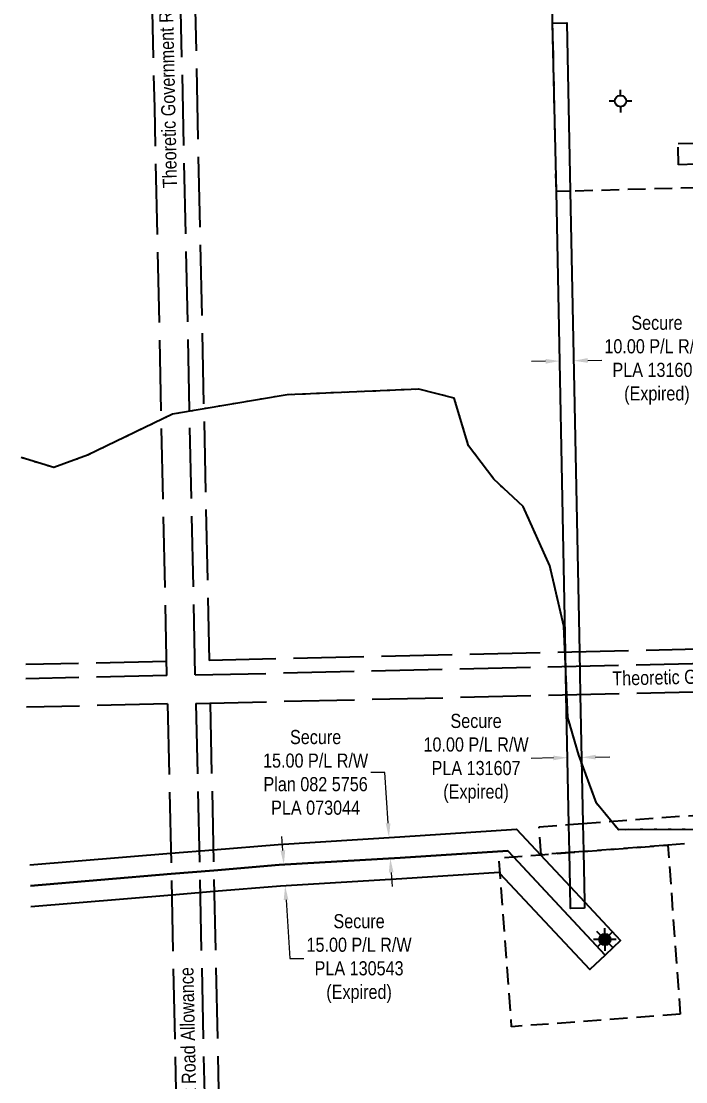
# Model space of a CAD drawing. Extents: x 602678 to 607820, y 5875898 to 5879587.
# Drawn here: x 604464 to 604935, y 5878357 to 5879108 of the extents above; entities that cross this region are included whole.
import ezdxf
from ezdxf.enums import TextEntityAlignment as Align

# ---------------------------------------------------------------- set-up
doc = ezdxf.new("R2010")
doc.units = 0
doc.header["$LTSCALE"] = 5
doc.header["$PDMODE"] = 34
doc.header["$PDSIZE"] = 0.03
for name, pattern in [('foc-ACCESSROAD', [3.75, 2.5, -1.25]), ('foc-FLOWLINE', [3.75, 2.5, -1.25]), ('foc-UNSURVEYED', [12.5, 10, -2.5]), ('foc-WHEELTRACKS', [2, 0.4, -1.6])]:
    doc.linetypes.add(name, pattern=pattern)
doc.layers.get('Defpoints').update_dxf_attribs({"color": 9})
for name, color, linetype in [('F-AR', 190, 'foc-ACCESSROAD'), ('F-EZE', 190, 'foc-FLOWLINE'), ('F-RW', 190, 'Continuous'), ('F-WS', 190, 'foc-ACCESSROAD'), ('F-WS-S', 8, 'Continuous'), ('L-ROAD-T', 7, 'Continuous'), ('L-USEC', 7, 'foc-UNSURVEYED'), ('T-WATER-P3', 160, 'foc-WHEELTRACKS')]:
    doc.layers.add(name, color=color, linetype=linetype)
doc.layers.add('F-RW-T', color=190, linetype='Continuous', lineweight=9)
doc.styles.add('80CG', font='ARIALN.TTF', dxfattribs={"height": 10})
doc.styles.add('80L', font='ARIALN.TTF', dxfattribs={"height": 10})
doc.styles.add('foc-LtypeFont', font='ARIALN.TTF', dxfattribs={"height": 7.35})
doc.linetypes.add('foc-TOPO-flowdirection-NOLINE', pattern='A,0,[">",foc-LtypeFont,S=0.3,R=0,X=0,Y=-0.945],-20,[">",foc-LtypeFont,S=0.3,R=0,X=0,Y=-0.945],0', length=20)
doc.dimstyles.new('Compass 5 000', dxfattribs={"dimscale": 5, "dimtxt": 9, "dimasz": 2, "dimexe": 0.2, "dimexo": 0.0625, "dimgap": 0.5, "dimtad": 0, "dimtih": 1, "dimtoh": 1, "dimzin": 0, "dimdsep": 46, "dimtxsty": '80CG', "dimcen": 0.1, "dimse1": 1, "dimse2": 1, "dimclrd": 256, "dimclrt": 256, "dimaunit": 1, "dimadec": 4, "dimazin": 0, "dimtfac": 0.06, "dimtofl": 0, "dimtmove": 0, "dimatfit": 1, "dimfxl": 0.2, "dimtolj": 1, "dimtzin": 0, "dimlwd": -1, "dimarcsym": 0})

# ---------------------------------------------------------------- blocks, each defined once
blk = doc.blocks.new('*D570')
at = {"layer": 'Defpoints', "color": 0, "transparency": 16777216}
for p in [(604845.37, 5878872.89), (604855.17, 5878873.09), (604855.28, 5878867.5)]:
    blk.add_point(p, dxfattribs=at)
at = {"layer": 'F-RW-T', "transparency": 16777216}
for p, q in [((604865.28, 5878867.7), (604875.28, 5878867.9)), ((604835.48, 5878867.1), (604825.48, 5878866.89))]:
    blk.add_line(p, q, dxfattribs=at)
for points in [[(604835.45, 5878868.76), (604835.51, 5878865.43), (604845.48, 5878867.3)], [(604865.25, 5878869.37), (604865.32, 5878866.03), (604855.28, 5878867.5)]]:
    blk.add_solid(points, dxfattribs=at)
at = {"layer": 'F-RW-T', "transparency": 16777216, "insert": (604914.37, 5878867.9), "char_height": 10, "attachment_point": 5, "style": '80CG'}
blk.add_mtext('\\A1;Secure\\P10.00 P/L R/W\\PPLA 131607\\P(Expired)', dxfattribs=at)
blk = doc.blocks.new('GABD')
for p, q in [((0, 0.81), (0, 1.62)), ((-0.81, 0), (-1.62, 0)), ((1.62, 0), (0.81, 0)), ((0, -0.81), (0, -1.62))]:
    blk.add_line(p, q)
blk.add_circle((0, 0), 0.8)
blk = doc.blocks.new('GAS')
h = blk.add_hatch(color=255)
h.dxf.hatch_style = 1
edge = h.paths.add_edge_path()
edge.add_arc((0, 0), 0.9, 0, 360)
for p, q in [((0, 0.81), (0, 1.62)), ((-0.81, 0), (-1.62, 0)), ((-0.57, 0.57), (-1.14, 1.14)), ((0.57, 0.57), (1.14, 1.14)), ((1.62, 0), (0.81, 0)), ((-0.57, -0.57), (-1.14, -1.14)), ((0, -0.81), (0, -1.62)), ((1.14, -1.14), (0.57, -0.57))]:
    blk.add_line(p, q)
blk.add_circle((0, 0), 0.8)
blk = doc.blocks.new('*D581')
at = {"layer": 'Defpoints', "color": 0, "transparency": 16777216}
for p in [(604724.44, 5878529.97), (604707.78, 5878528.92), (604708.71, 5878514.15)]:
    blk.add_point(p, dxfattribs=at)
at = {"layer": 'F-RW-T', "transparency": 16777216}
for p, q in [((604721.54, 5878575.98), (604711.54, 5878575.98)), ((604723.81, 5878539.95), (604721.54, 5878575.98)), ((604726, 5878505.22), (604726.63, 5878495.24))]:
    blk.add_line(p, q, dxfattribs=at)
for points in [[(604725.47, 5878540.05), (604722.15, 5878539.84), (604724.44, 5878529.97)], [(604727.67, 5878505.32), (604724.34, 5878505.11), (604725.37, 5878515.2)]]:
    blk.add_solid(points, dxfattribs=at)
at = {"layer": 'F-RW-T', "transparency": 16777216, "insert": (604672.45, 5878575.98), "char_height": 10, "attachment_point": 5, "style": '80CG'}
blk.add_mtext('\\A1;Secure\\P15.00 P/L R/W\\PPlan 082 5756\\PPLA 073044', dxfattribs=at)
blk = doc.blocks.new('*D582')
at = {"layer": 'Defpoints', "color": 0, "transparency": 16777216}
for p in [(604740.75, 5878516.51), (604741.71, 5878501.53), (604650.86, 5878495.69)]:
    blk.add_point(p, dxfattribs=at)
at = {"layer": 'F-RW-T', "transparency": 16777216}
for p, q in [((604649.26, 5878520.65), (604648.62, 5878530.63)), ((604651.5, 5878485.71), (604654.17, 5878444.14)), ((604654.17, 5878444.14), (604664.17, 5878444.14))]:
    blk.add_line(p, q, dxfattribs=at)
for points in [[(604650.92, 5878520.76), (604647.59, 5878520.55), (604649.9, 5878510.68)], [(604653.17, 5878485.82), (604649.84, 5878485.61), (604650.86, 5878495.69)]]:
    blk.add_solid(points, dxfattribs=at)
at = {"layer": 'F-RW-T', "transparency": 16777216, "insert": (604703.26, 5878444.14), "char_height": 10, "attachment_point": 5, "style": '80CG'}
blk.add_mtext('\\A1;Secure\\P15.00 P/L R/W\\PPLA 130543\\P(Expired)', dxfattribs=at)
blk = doc.blocks.new('*D583')
at = {"layer": 'Defpoints', "color": 0, "transparency": 16777216}
for p in [(604850.89, 5878592.09), (604860.84, 5878592.28), (604851, 5878586.44)]:
    blk.add_point(p, dxfattribs=at)
at = {"layer": 'F-RW-T', "transparency": 16777216}
for p, q in [((604841, 5878586.25), (604825.25, 5878585.95)), ((604870.94, 5878586.82), (604880.94, 5878587.01))]:
    blk.add_line(p, q, dxfattribs=at)
for points in [[(604840.97, 5878587.91), (604841.03, 5878584.58), (604851, 5878586.44)], [(604870.91, 5878588.48), (604870.98, 5878585.15), (604860.95, 5878586.63)]]:
    blk.add_solid(points, dxfattribs=at)
at = {"layer": 'F-RW-T', "transparency": 16777216, "insert": (604786.17, 5878585.95), "char_height": 10, "attachment_point": 5, "style": '80CG'}
blk.add_mtext('\\A1;Secure\\P10.00 P/L R/W\\PPLA 131607\\P(Expired)', dxfattribs=at)

msp = doc.modelspace()

# ---------------------------------------------------------------- linework, layer by layer
at = {"layer": 'F-AR'}
msp.add_lwpolyline([(604852.299, 5878519.244), (604832.222, 5878517.748), (604830.863, 5878537.436), (604851.9, 5878539.01), (604861.868, 5878539.759), (605350.071, 5878576.406), (605367.659, 5878577.726), (605381.5, 5878558.724), (605363.907, 5878557.41), (604922.095, 5878524.452), (604862.275, 5878519.989), (604852.299, 5878519.244)], close=True, dxfattribs=at)
at = {"layer": 'F-EZE'}
msp.add_lwpolyline([(604942.095, 5879006.577), (604929.667, 5879006.294), (604929.326, 5879021.292), (604941.702, 5879021.573)], dxfattribs=at)
at = {"layer": 'F-RW'}
msp.add_lwpolyline([(604863.144, 5878479.792), (604853.151, 5878479.569), (604852.82, 5878495.271), (604852.299, 5878519.244), (604851.9, 5878539.01), (604850.155, 5878630.904), (604849.558, 5878661.061), (604843.101, 5878987.243), (604840.441, 5879106.602), (604850.432, 5879106.858), (604852.852, 5878987.512), (604859.465, 5878661.287), (604860.076, 5878631.131), (604861.868, 5878539.759), (604862.275, 5878519.989), (604863.05, 5878484.319), (604863.144, 5878479.792)], close=True, dxfattribs=at)
for points in [[(604470.018, 5878510.644), (604569.824, 5878518.799), (604599.941, 5878521.259), (604645.837, 5878525.009), (604732.117, 5878530.454), (604814.761, 5878535.923), (604831.798, 5878517.716), (604852.82, 5878495.271), (604863.05, 5878484.319), (604888.665, 5878456.942), (604877.723, 5878446.671), (604812.6, 5878516.284), (604808.675, 5878520.48), (604732.487, 5878515.551), (604646.539, 5878510.475), (604600.258, 5878506.597), (604570.142, 5878504.075), (604470.342, 5878495.713)], [(604470.342, 5878495.713), (604570.142, 5878504.075), (604600.258, 5878506.597), (604646.539, 5878510.475), (604732.487, 5878515.551), (604808.675, 5878520.48), (604812.6, 5878516.284), (604877.723, 5878446.671), (604866.78, 5878436.399), (604803.31, 5878504.266), (604802.606, 5878505.018), (604733.5, 5878500.577), (604647.629, 5878495.507), (604600.583, 5878491.571), (604570.467, 5878489.053), (604470.666, 5878480.704)]]:
    msp.add_lwpolyline(points, dxfattribs=at)
at = {"layer": 'F-WS'}
msp.add_lwpolyline([(604852.852, 5878987.512), (604843.101, 5878987.243), (604840.441, 5879106.602), (604840.156, 5879127.341), (604891.332, 5879128.686), (604906.314, 5879129.079), (604940.121, 5879129.968), (604942.969, 5879021.603), (604943.273, 5879010.009), (604943.362, 5879006.606), (604943.798, 5878990.016), (604852.852, 5878987.512)], close=True, dxfattribs=at)
at = {"layer": 'F-WS', "flags": 128}
msp.add_lwpolyline([(604930.938, 5878404.819), (604811.321, 5878395.896), (604803.31, 5878504.266), (604802.477, 5878515.529), (604812.6, 5878516.284), (604831.798, 5878517.716), (604832.222, 5878517.748), (604852.299, 5878519.244), (604862.275, 5878519.989), (604922.095, 5878524.452), (604930.938, 5878404.819)], close=True, dxfattribs=at)
at = {"layer": 'L-USEC', "flags": 128}
for points in [[(604567.103, 5878644.55), (604558.402, 5879046.618), (604549.701, 5879448.697)], [(604587.206, 5878645.011), (604569.804, 5879449.157)], [(604579.855, 5879449.387), (604597.039, 5878655.293)], [(605394.015, 5878673.545), (604597.039, 5878655.293)], [(604587.206, 5878645.011), (605394.234, 5878663.493)], [(604566.885, 5878654.603), (604466.953, 5878652.314)], [(604567.077, 5878644.55), (604467.145, 5878642.261)], [(604587.641, 5878624.907), (605394.673, 5878643.389)], [(604567.538, 5878624.447), (604467.605, 5878622.158)], [(604567.538, 5878624.447), (604584.945, 5877820.637)], [(604587.644, 5878624.882), (604605.052, 5877821.073)], [(604597.693, 5878625.138), (604615.088, 5877821.328)]]:
    msp.add_lwpolyline(points, dxfattribs=at)
at = {"layer": 'T-WATER-P3', "flags": 128}
msp.add_lwpolyline([(605355.099, 5878321.241), (605332.039, 5878344.873), (605305.381, 5878364.632), (605278.275, 5878379.871), (605251.504, 5878390.016), (605224.932, 5878402.871), (605205.603, 5878414.641), (605146.993, 5878459.21), (605126.982, 5878464.798), (605108.203, 5878473.883), (605063.229, 5878489.531), (605045.693, 5878492.959), (605030.362, 5878497.964), (604978.303, 5878527.018), (604955.039, 5878535.484), (604887.062, 5878535.458), (604871.55, 5878554.111), (604858.924, 5878588.173), (604851.223, 5878614.916), (604848.456, 5878679.642), (604838.377, 5878722.342), (604819.621, 5878764.29), (604798.671, 5878783.651), (604780.872, 5878807.325), (604770.668, 5878841.02), (604745.681, 5878847.333), (604652.339, 5878843.401), (604571.042, 5878829.696), (604510.708, 5878800.528), (604486.86, 5878791.873), (604463.78, 5878798.898)], dxfattribs=at)
at = {"layer": 'T-WATER-P3', "linetype": 'foc-TOPO-flowdirection-NOLINE', "flags": 128}
msp.add_lwpolyline([(605355.099, 5878321.241), (605332.039, 5878344.873), (605305.381, 5878364.632), (605278.275, 5878379.871), (605251.504, 5878390.016), (605224.932, 5878402.871), (605205.603, 5878414.641), (605146.993, 5878459.21), (605126.982, 5878464.798), (605108.203, 5878473.883), (605063.229, 5878489.531), (605045.693, 5878492.959), (605030.362, 5878497.964), (604978.303, 5878527.018), (604955.039, 5878535.484), (604887.062, 5878535.458), (604871.55, 5878554.111), (604858.924, 5878588.173), (604851.223, 5878614.916), (604848.456, 5878679.642), (604838.377, 5878722.342), (604819.621, 5878764.29), (604798.671, 5878783.651), (604780.872, 5878807.325), (604770.668, 5878841.02), (604745.681, 5878847.333), (604652.339, 5878843.401), (604571.042, 5878829.696), (604510.708, 5878800.528), (604486.86, 5878791.873), (604463.78, 5878798.898)], dxfattribs=at)

# ---------------------------------------------------------------- block references
at = {"layer": 'F-WS-S'}
for name, p, xscale, yscale, zscale in [('GABD', (604888.542, 5879051.332), 4.997919999999987, 4.997919999999987, 4.997919999999987), ('GAS', (604877.469, 5878457.686), 4.997884200000003, 4.997884200000003, 4.997884200000003)]:
    msp.add_blockref(name, p, dxfattribs=dict(at, xscale=xscale, yscale=yscale, zscale=zscale))

# ---------------------------------------------------------------- texts
at = {"layer": 'L-ROAD-T', "style": '80L'}
for rotation, p in [(91.239674, (604567.069, 5879089.563)), (1.261172, (604982.632, 5878644.684)), (91.239674, (604583.015, 5878338.185))]:
    msp.add_text('Theoretic Government Road Allowance', height=9.99584, rotation=rotation, dxfattribs=at).set_placement(p, align=Align.MIDDLE_CENTER)

# ---------------------------------------------------------------- dimensions: what is measured, and where the dimension line sits
at = {"layer": 'F-RW-T'}
dim = msp.add_aligned_dim(p1=(604845.365, 5878872.887), p2=(604855.171, 5878873.086), distance=-5.59, text='Secure\\P10.00 P/L R/W\\PPLA 131607\\P(Expired)', dimstyle='Compass 5 000', dxfattribs=at)
dim.commit()
dim.dimension.update_dxf_attribs({"geometry": '*D570', "text_midpoint": (604914.367, 5878867.903)})
for base, p1, p2, angle, text, picture, middle in [((604724.441, 5878529.97), (604708.713, 5878514.147), (604707.781, 5878528.918), 93.611109, 'Secure\\P15.00 P/L R/W\\PPlan 082 5756\\PPLA 073044', '*D581', (604672.451, 5878575.983)), ((604851, 5878586.437), (604860.838, 5878592.282), (604850.892, 5878592.093), 181.087673, 'Secure\\P10.00 P/L R/W\\PPLA 131607\\P(Expired)', '*D583', (604786.169, 5878585.948)), ((604650.861, 5878495.694), (604740.75, 5878516.513), (604741.712, 5878501.531), 273.676335, 'Secure\\P15.00 P/L R/W\\PPLA 130543\\P(Expired)', '*D582', (604703.259, 5878444.141))]:
    dim = msp.add_linear_dim(base=base, p1=p1, p2=p2, angle=angle, text=text, dimstyle='Compass 5 000', dxfattribs=at)
    dim.commit()
    dim.dimension.update_dxf_attribs({"geometry": picture, "text_midpoint": middle, "dimtype": 161})

doc.saveas('drawing.dxf')
